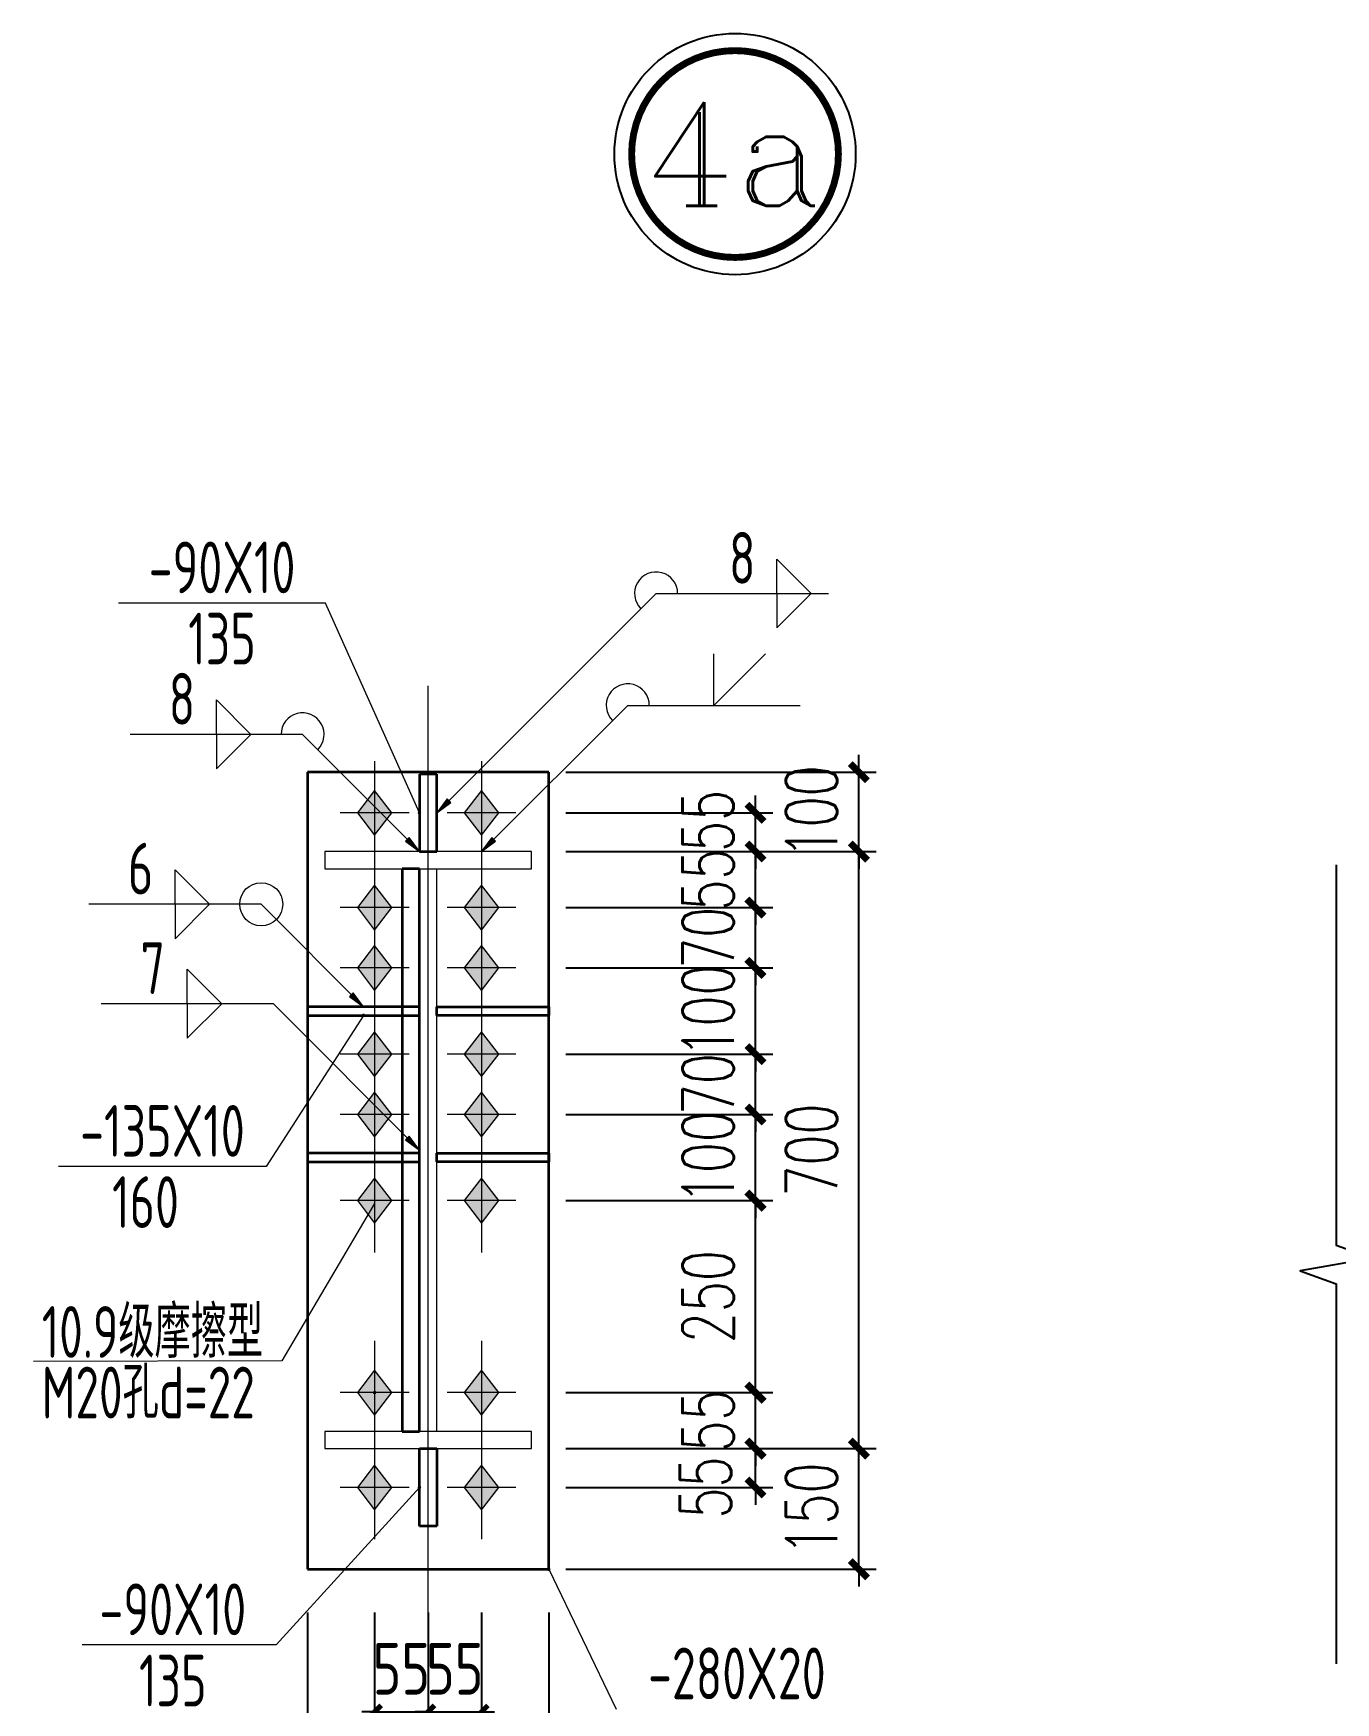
# Model space of a CAD drawing. Extents: x -89996 to 1006241, y -2176 to 440573.
# Drawn here: x 818751 to 826308, y 23819 to 33503 of the extents above; entities that cross this region are included whole.
import ezdxf
from ezdxf.enums import TextEntityAlignment as Align

# ---------------------------------------------------------------- set-up
doc = ezdxf.new("R2010")
doc.units = 0
doc.header["$LTSCALE"] = 1000
doc.header["$MEASUREMENT"] = 0
doc.linetypes.add('线型6', pattern=[8.75, 5, -1.25, 1.25, -1.25])
for name, color, linetype, lineweight in [('10', 9, 'Continuous', 18), ('20', 2, 'Continuous', 35), ('焊缝标注', 9, 'Continuous', 18), ('螺栓孔标注', 9, 'Continuous', 18), ('钢板标注', 9, 'Continuous', 18)]:
    doc.layers.add(name, color=color, linetype=linetype, lineweight=lineweight)
for name, color, linetype in [('AXIS', 3, 'Continuous'), ('GL', 150, 'Continuous'), ('TEXT', 7, 'Continuous'), ('THIN', 7, 'Continuous')]:
    doc.layers.add(name, color=color, linetype=linetype)
doc.styles.add('_TCH_DIM_T3', font='SIMPLEX', dxfattribs={"width": 0.705882, "bigfont": 'GBCBIG'})
doc.styles.add('COMPLEX', font='COMPLEX')
doc.styles.add('PkpmHz', font='Pkpmeng', dxfattribs={"width": 0.7, "bigfont": 'hztxt'})
doc.styles.add('TSSD_Dimension', font='Tssdeng.shx', dxfattribs={"width": 0.8, "bigfont": 'hztxt.shx'})
doc.styles.add('TSSD_Norm', font='tssdeng.shx', dxfattribs={"bigfont": 'hztxt.shx'})
doc.styles.add('TSSD_Num', font='Tssdeng.shx', dxfattribs={"width": 0.7, "bigfont": 'hztxt.shx'})
doc.dimstyles.new('TCH_100_5', dxfattribs={"dimtxt": 297.5, "dimasz": 100, "dimexe": 100, "dimexo": 100, "dimgap": 126.25, "dimtad": 1, "dimdec": 0, "dimlfac": 0.2, "dimzin": 0, "dimdsep": 46, "dimtxsty": '_TCH_DIM_T3', "dimblk": 'ARCHTICK', "dimcen": 0.09, "dimclrd": 126, "dimclre": 126, "dimclrt": 7, "dimazin": 2, "dimtfac": 1, "dimtdec": 0, "dimtix": 1, "dimtmove": 2, "dimatfit": 3, "dimfxl": 0, "dimtolj": 1, "dimtzin": 0, "dimarcsym": 0})
doc.dimstyles.new('TSSD_20_100', dxfattribs={"dimtxt": 300, "dimasz": 75, "dimexe": 100, "dimexo": 250, "dimgap": 100, "dimtad": 1, "dimdec": 0, "dimlfac": 0.2, "dimzin": 0, "dimdsep": 46, "dimtxsty": 'TSSD_Dimension', "dimblk": 'ARCHTICK', "dimcen": 0, "dimdle": 100, "dimclrt": 7, "dimadec": 0, "dimazin": 0, "dimtfac": 1, "dimtdec": 0, "dimtix": 1, "dimtmove": 2, "dimatfit": 3, "dimfxl": 0, "dimtolj": 1, "dimtzin": 0, "dimarcsym": 0})

# ---------------------------------------------------------------- blocks, each defined once
blk = doc.blocks.new('ts_idx2')
at = {"color": 0, "linetype": 'ByBlock', "lineweight": -2, "const_width": 0.0333}
blk.add_lwpolyline([(-0.5, 0, 1), (0.5, 0, 1)], format="xyb", close=True, dxfattribs=at)
at = {"color": 0, "linetype": 'ByBlock', "lineweight": -2}
blk.add_circle((0, 0), 0.5833, dxfattribs=at)
at = {"color": 0, "linetype": 'ByBlock', "lineweight": -2, "style": 'TSSD_Num', "width": 0.7}
blk.add_attdef('A', text='', height=0.5, dxfattribs=at).set_placement((0, 0), align=Align.MIDDLE_CENTER)
blk = doc.blocks.new('_ArchTick')
at = {"color": 0, "linetype": 'ByBlock', "const_width": 0.4}
blk.add_lwpolyline([(-0.5, -0.5), (0.5, 0.5)], dxfattribs=at)
blk = doc.blocks.new('*D1573')
at = {"layer": 'Defpoints', "color": 0, "transparency": 16777216}
for p in [(821741.1, 28981), (822941.1, 28981), (821741.1, 28756)]:
    blk.add_point(p, dxfattribs=at)
at = {"layer": 'GL', "color": 126, "lineweight": -2, "transparency": 16777216}
for p, q in [((822941.1, 28981), (822941.1, 29081)), ((821841.1, 28981), (823041.1, 28981)), ((822941.1, 28756), (822941.1, 28981)), ((821841.1, 28756), (823041.1, 28756)), ((822941.1, 28756), (822941.1, 28656))]:
    blk.add_line(p, q, dxfattribs=at)
at = {"layer": 'GL', "color": 126, "lineweight": -2, "transparency": 16777216, "xscale": 100, "yscale": 100, "zscale": 100}
for p, rotation in [((822941.1, 28981), 270), ((822941.1, 28756), 90)]:
    blk.add_blockref('_ArchTick', p, dxfattribs=dict(at, rotation=rotation))
at = {"layer": 'GL', "color": 7, "transparency": 16777216, "insert": (822665.6, 28934.5), "char_height": 297.5, "attachment_point": 5, "rotation": 90, "style": '_TCH_DIM_T3'}
blk.add_mtext('\\A1;55', dxfattribs=at)
blk = doc.blocks.new('*D1574')
at = {"layer": 'Defpoints', "color": 0, "transparency": 16777216}
for p in [(821741.1, 28756), (822941.1, 28756), (821741.1, 28431)]:
    blk.add_point(p, dxfattribs=at)
at = {"layer": 'GL', "color": 126, "lineweight": -2, "transparency": 16777216}
for p, q in [((822941.1, 28756), (822941.1, 28856)), ((821841.1, 28756), (823041.1, 28756)), ((822941.1, 28431), (822941.1, 28756)), ((821841.1, 28431), (823041.1, 28431)), ((822941.1, 28431), (822941.1, 28331))]:
    blk.add_line(p, q, dxfattribs=at)
at = {"layer": 'GL', "color": 126, "lineweight": -2, "transparency": 16777216, "xscale": 100, "yscale": 100, "zscale": 100}
for p, rotation in [((822941.1, 28756), 270), ((822941.1, 28431), 90)]:
    blk.add_blockref('_ArchTick', p, dxfattribs=dict(at, rotation=rotation))
at = {"layer": 'GL', "color": 7, "transparency": 16777216, "insert": (822666.1, 28593.5), "char_height": 297.5, "attachment_point": 5, "rotation": 90, "style": '_TCH_DIM_T3'}
blk.add_mtext('\\A1;55', dxfattribs=at)
blk = doc.blocks.new('*D1575')
at = {"layer": 'Defpoints', "color": 0, "transparency": 16777216}
for p in [(821741.1, 27231), (822941.1, 27231), (821741.1, 26731)]:
    blk.add_point(p, dxfattribs=at)
at = {"layer": 'GL', "color": 126, "lineweight": -2, "transparency": 16777216}
for p, q in [((822941.1, 27231), (822941.1, 27331)), ((821841.1, 27231), (823041.1, 27231)), ((822941.1, 26731), (822941.1, 27231)), ((821841.1, 26731), (823041.1, 26731)), ((822941.1, 26731), (822941.1, 26631))]:
    blk.add_line(p, q, dxfattribs=at)
at = {"layer": 'GL', "color": 126, "lineweight": -2, "transparency": 16777216, "xscale": 100, "yscale": 100, "zscale": 100}
for p, rotation in [((822941.1, 27231), 270), ((822941.1, 26731), 90)]:
    blk.add_blockref('_ArchTick', p, dxfattribs=dict(at, rotation=rotation))
at = {"layer": 'GL', "color": 7, "transparency": 16777216, "insert": (822666.1, 26981), "char_height": 297.5, "attachment_point": 5, "rotation": 90, "style": '_TCH_DIM_T3'}
blk.add_mtext('\\A1;100', dxfattribs=at)
blk = doc.blocks.new('*D1576')
at = {"layer": 'Defpoints', "color": 0, "transparency": 16777216}
for p in [(821741.1, 27581), (822941.1, 27581), (821741.1, 27231)]:
    blk.add_point(p, dxfattribs=at)
at = {"layer": 'GL', "color": 126, "lineweight": -2, "transparency": 16777216}
for p, q in [((822941.1, 27581), (822941.1, 27681)), ((821841.1, 27581), (823041.1, 27581)), ((822941.1, 27231), (822941.1, 27581)), ((821841.1, 27231), (823041.1, 27231)), ((822941.1, 27231), (822941.1, 27131))]:
    blk.add_line(p, q, dxfattribs=at)
at = {"layer": 'GL', "color": 126, "lineweight": -2, "transparency": 16777216, "xscale": 100, "yscale": 100, "zscale": 100}
for p, rotation in [((822941.1, 27581), 270), ((822941.1, 27231), 90)]:
    blk.add_blockref('_ArchTick', p, dxfattribs=dict(at, rotation=rotation))
at = {"layer": 'GL', "color": 7, "transparency": 16777216, "insert": (822666.1, 27406), "char_height": 297.5, "attachment_point": 5, "rotation": 90, "style": '_TCH_DIM_T3'}
blk.add_mtext('\\A1;70', dxfattribs=at)
blk = doc.blocks.new('*D1577')
at = {"layer": 'Defpoints', "color": 0, "transparency": 16777216}
for p in [(821741.1, 28081), (822941.1, 28081), (821741.1, 27581)]:
    blk.add_point(p, dxfattribs=at)
at = {"layer": 'GL', "color": 126, "lineweight": -2, "transparency": 16777216}
for p, q in [((822941.1, 28081), (822941.1, 28181)), ((821841.1, 28081), (823041.1, 28081)), ((822941.1, 27581), (822941.1, 28081)), ((821841.1, 27581), (823041.1, 27581)), ((822941.1, 27581), (822941.1, 27481))]:
    blk.add_line(p, q, dxfattribs=at)
at = {"layer": 'GL', "color": 126, "lineweight": -2, "transparency": 16777216, "xscale": 100, "yscale": 100, "zscale": 100}
for p, rotation in [((822941.1, 28081), 270), ((822941.1, 27581), 90)]:
    blk.add_blockref('_ArchTick', p, dxfattribs=dict(at, rotation=rotation))
at = {"layer": 'GL', "color": 7, "transparency": 16777216, "insert": (822666.1, 27831), "char_height": 297.5, "attachment_point": 5, "rotation": 90, "style": '_TCH_DIM_T3'}
blk.add_mtext('\\A1;100', dxfattribs=at)
blk = doc.blocks.new('*D1578')
at = {"layer": 'Defpoints', "color": 0, "transparency": 16777216}
for p in [(821741.1, 28431), (822941.1, 28431), (821741.1, 28081)]:
    blk.add_point(p, dxfattribs=at)
at = {"layer": 'GL', "color": 126, "lineweight": -2, "transparency": 16777216}
for p, q in [((822941.1, 28431), (822941.1, 28531)), ((821841.1, 28431), (823041.1, 28431)), ((822941.1, 28081), (822941.1, 28431)), ((821841.1, 28081), (823041.1, 28081)), ((822941.1, 28081), (822941.1, 27981))]:
    blk.add_line(p, q, dxfattribs=at)
at = {"layer": 'GL', "color": 126, "lineweight": -2, "transparency": 16777216, "xscale": 100, "yscale": 100, "zscale": 100}
for p, rotation in [((822941.1, 28431), 270), ((822941.1, 28081), 90)]:
    blk.add_blockref('_ArchTick', p, dxfattribs=dict(at, rotation=rotation))
at = {"layer": 'GL', "color": 7, "transparency": 16777216, "insert": (822666.1, 28256), "char_height": 297.5, "attachment_point": 5, "rotation": 90, "style": '_TCH_DIM_T3'}
blk.add_mtext('\\A1;70', dxfattribs=at)
blk = doc.blocks.new('*D1579')
at = {"layer": 'Defpoints', "color": 0, "transparency": 16777216}
for p in [(821741.1, 25292.1), (822941.1, 25292.1), (821741.1, 25067.1)]:
    blk.add_point(p, dxfattribs=at)
at = {"layer": 'GL', "color": 126, "lineweight": -2, "transparency": 16777216}
for p, q in [((822941.1, 25292.1), (822941.1, 25392.1)), ((821841.1, 25292.1), (823041.1, 25292.1)), ((822941.1, 25067.1), (822941.1, 25292.1)), ((821841.1, 25067.1), (823041.1, 25067.1)), ((822941.1, 25067.1), (822941.1, 24967.1))]:
    blk.add_line(p, q, dxfattribs=at)
at = {"layer": 'GL', "color": 126, "lineweight": -2, "transparency": 16777216, "xscale": 100, "yscale": 100, "zscale": 100}
for p, rotation in [((822941.1, 25292.1), 270), ((822941.1, 25067.1), 90)]:
    blk.add_blockref('_ArchTick', p, dxfattribs=dict(at, rotation=rotation))
at = {"layer": 'GL', "color": 7, "transparency": 16777216, "insert": (822651.7, 25067.1), "char_height": 297.5, "attachment_point": 5, "rotation": 90, "style": '_TCH_DIM_T3'}
blk.add_mtext('\\A1;55', dxfattribs=at)
blk = doc.blocks.new('*D1580')
at = {"layer": 'Defpoints', "color": 0, "transparency": 16777216}
for p in [(821741.1, 25617.1), (822941.1, 25617.1), (821741.1, 25292.1)]:
    blk.add_point(p, dxfattribs=at)
at = {"layer": 'GL', "color": 126, "lineweight": -2, "transparency": 16777216}
for p, q in [((822941.1, 25617.1), (822941.1, 25717.1)), ((821841.1, 25617.1), (823041.1, 25617.1)), ((822941.1, 25292.1), (822941.1, 25617.1)), ((821841.1, 25292.1), (823041.1, 25292.1)), ((822941.1, 25292.1), (822941.1, 25192.1))]:
    blk.add_line(p, q, dxfattribs=at)
at = {"layer": 'GL', "color": 126, "lineweight": -2, "transparency": 16777216, "xscale": 100, "yscale": 100, "zscale": 100}
for p, rotation in [((822941.1, 25617.1), 270), ((822941.1, 25292.1), 90)]:
    blk.add_blockref('_ArchTick', p, dxfattribs=dict(at, rotation=rotation))
at = {"layer": 'GL', "color": 7, "transparency": 16777216, "insert": (822666.1, 25454.6), "char_height": 297.5, "attachment_point": 5, "rotation": 90, "style": '_TCH_DIM_T3'}
blk.add_mtext('\\A1;55', dxfattribs=at)
blk = doc.blocks.new('*D1581')
at = {"layer": 'Defpoints', "color": 0, "transparency": 16777216}
for p in [(821741.1, 26731), (822941.1, 26731), (821741.1, 25617.1)]:
    blk.add_point(p, dxfattribs=at)
at = {"layer": 'GL', "color": 126, "lineweight": -2, "transparency": 16777216}
for p, q in [((821841.1, 26731), (823041.1, 26731)), ((822941.1, 25617.1), (822941.1, 26731)), ((821841.1, 25617.1), (823041.1, 25617.1))]:
    blk.add_line(p, q, dxfattribs=at)
at = {"layer": 'GL', "color": 126, "lineweight": -2, "transparency": 16777216, "xscale": 100, "yscale": 100, "zscale": 100}
for p, rotation in [((822941.1, 26731), 90), ((822941.1, 25617.1), 270)]:
    blk.add_blockref('_ArchTick', p, dxfattribs=dict(at, rotation=rotation))
at = {"layer": 'GL', "color": 7, "transparency": 16777216, "insert": (822666.1, 26174.1), "char_height": 297.5, "attachment_point": 5, "rotation": 90, "style": '_TCH_DIM_T3'}
blk.add_mtext('\\A1;250', dxfattribs=at)
blk = doc.blocks.new('*D1582')
at = {"layer": 'AXIS', "color": 0, "lineweight": -2, "transparency": 16777216}
for p, q in [((820731.1, 24342.1), (820731.1, 23665.2)), ((821041.1, 24342.1), (821041.1, 23665.2)), ((820731.1, 23765.2), (820656.1, 23765.2)), ((820731.1, 23765.2), (821041.1, 23765.2)), ((821041.1, 23765.2), (821116.1, 23765.2))]:
    blk.add_line(p, q, dxfattribs=at)
at = {"layer": 'Defpoints', "color": 0, "transparency": 16777216}
for p in [(820731.1, 24592.1), (821041.1, 24592.1), (821041.1, 23765.2)]:
    blk.add_point(p, dxfattribs=at)
at = {"layer": 'AXIS', "color": 0, "lineweight": -2, "transparency": 16777216, "xscale": 75, "yscale": 75, "zscale": 75}
blk.add_blockref('_ArchTick', (820731.1, 23765.2), dxfattribs=at)
at = {"layer": 'AXIS', "color": 0, "lineweight": -2, "transparency": 16777216, "xscale": 75, "yscale": 75, "zscale": 75, "rotation": 180}
blk.add_blockref('_ArchTick', (821041.1, 23765.2), dxfattribs=at)
at = {"layer": 'AXIS', "color": 7, "transparency": 16777216, "insert": (820886.1, 24015.2), "char_height": 300, "attachment_point": 5, "style": 'TSSD_Dimension'}
blk.add_mtext('\\A1;55', dxfattribs=at)
blk = doc.blocks.new('*D1583')
at = {"layer": 'AXIS', "color": 0, "lineweight": -2, "transparency": 16777216}
for p, q in [((821041.1, 24342.1), (821041.1, 23665.2)), ((821351.1, 24342.1), (821351.1, 23665.2)), ((821041.1, 23765.2), (820966.1, 23765.2)), ((821041.1, 23765.2), (821351.1, 23765.2)), ((821351.1, 23765.2), (821426.1, 23765.2))]:
    blk.add_line(p, q, dxfattribs=at)
at = {"layer": 'Defpoints', "color": 0, "transparency": 16777216}
for p in [(821041.1, 24592.1), (821351.1, 24592.1), (821351.1, 23765.2)]:
    blk.add_point(p, dxfattribs=at)
at = {"layer": 'AXIS', "color": 0, "lineweight": -2, "transparency": 16777216, "xscale": 75, "yscale": 75, "zscale": 75}
blk.add_blockref('_ArchTick', (821041.1, 23765.2), dxfattribs=at)
at = {"layer": 'AXIS', "color": 0, "lineweight": -2, "transparency": 16777216, "xscale": 75, "yscale": 75, "zscale": 75, "rotation": 180}
blk.add_blockref('_ArchTick', (821351.1, 23765.2), dxfattribs=at)
at = {"layer": 'AXIS', "color": 7, "transparency": 16777216, "insert": (821196.1, 24015.2), "char_height": 300, "attachment_point": 5, "style": 'TSSD_Dimension'}
blk.add_mtext('\\A1;55', dxfattribs=at)
blk = doc.blocks.new('*D1584')
at = {"layer": 'AXIS', "color": 0, "lineweight": -2, "transparency": 16777216}
for p, q in [((820341.1, 24342.1), (820341.1, 23065.2)), ((821041.1, 24342.1), (821041.1, 23065.2)), ((820241.1, 23165.2), (821141.1, 23165.2))]:
    blk.add_line(p, q, dxfattribs=at)
at = {"layer": 'Defpoints', "color": 0, "transparency": 16777216}
for p in [(820341.1, 24592.1), (821041.1, 24592.1), (821041.1, 23165.2)]:
    blk.add_point(p, dxfattribs=at)
at = {"layer": 'AXIS', "color": 0, "lineweight": -2, "transparency": 16777216, "xscale": 75, "yscale": 75, "zscale": 75, "rotation": 180}
blk.add_blockref('_ArchTick', (820341.1, 23165.2), dxfattribs=at)
at = {"layer": 'AXIS', "color": 0, "lineweight": -2, "transparency": 16777216, "xscale": 75, "yscale": 75, "zscale": 75}
blk.add_blockref('_ArchTick', (821041.1, 23165.2), dxfattribs=at)
at = {"layer": 'AXIS', "color": 7, "transparency": 16777216, "insert": (820691.1, 23415.2), "char_height": 300, "attachment_point": 5, "style": 'TSSD_Dimension'}
blk.add_mtext('\\A1;140', dxfattribs=at)
blk = doc.blocks.new('*D1585')
at = {"layer": 'AXIS', "color": 0, "lineweight": -2, "transparency": 16777216}
for p, q in [((821041.1, 24342.1), (821041.1, 23065.2)), ((821741.1, 24342.1), (821741.1, 23065.2)), ((820941.1, 23165.2), (821841.1, 23165.2))]:
    blk.add_line(p, q, dxfattribs=at)
at = {"layer": 'Defpoints', "color": 0, "transparency": 16777216}
for p in [(821041.1, 24592.1), (821741.1, 24592.1), (821741.1, 23165.2)]:
    blk.add_point(p, dxfattribs=at)
at = {"layer": 'AXIS', "color": 0, "lineweight": -2, "transparency": 16777216, "xscale": 75, "yscale": 75, "zscale": 75, "rotation": 180}
blk.add_blockref('_ArchTick', (821041.1, 23165.2), dxfattribs=at)
at = {"layer": 'AXIS', "color": 0, "lineweight": -2, "transparency": 16777216, "xscale": 75, "yscale": 75, "zscale": 75}
blk.add_blockref('_ArchTick', (821741.1, 23165.2), dxfattribs=at)
at = {"layer": 'AXIS', "color": 7, "transparency": 16777216, "insert": (821391.1, 23415.2), "char_height": 300, "attachment_point": 5, "style": 'TSSD_Dimension'}
blk.add_mtext('\\A1;140', dxfattribs=at)
blk = doc.blocks.new('*D1586')
at = {"layer": 'Defpoints', "color": 0, "transparency": 16777216}
for p in [(821741.1, 25292.1), (823541.1, 25292.1), (821741.1, 24592.1)]:
    blk.add_point(p, dxfattribs=at)
at = {"layer": 'GL', "color": 126, "lineweight": -2, "transparency": 16777216}
for p, q in [((823541.1, 25292.1), (823541.1, 25392.1)), ((821841.1, 25292.1), (823641.1, 25292.1)), ((823541.1, 24592.1), (823541.1, 25292.1)), ((821841.1, 24592.1), (823641.1, 24592.1)), ((823541.1, 24592.1), (823541.1, 24492.1))]:
    blk.add_line(p, q, dxfattribs=at)
at = {"layer": 'GL', "color": 126, "lineweight": -2, "transparency": 16777216, "xscale": 100, "yscale": 100, "zscale": 100}
for p, rotation in [((823541.1, 25292.1), 270), ((823541.1, 24592.1), 90)]:
    blk.add_blockref('_ArchTick', p, dxfattribs=dict(at, rotation=rotation))
at = {"layer": 'GL', "color": 7, "transparency": 16777216, "insert": (823266.1, 24942.1), "char_height": 297.5, "attachment_point": 5, "rotation": 90, "style": '_TCH_DIM_T3'}
blk.add_mtext('\\A1;150', dxfattribs=at)
blk = doc.blocks.new('*D1587')
at = {"layer": 'Defpoints', "color": 0, "transparency": 16777216}
for p in [(821741.1, 28756), (823541.1, 28756), (821741.1, 25292.1)]:
    blk.add_point(p, dxfattribs=at)
at = {"layer": 'GL', "color": 126, "lineweight": -2, "transparency": 16777216}
for p, q in [((821841.1, 28756), (823641.1, 28756)), ((823541.1, 25292.1), (823541.1, 28756)), ((821841.1, 25292.1), (823641.1, 25292.1))]:
    blk.add_line(p, q, dxfattribs=at)
at = {"layer": 'GL', "color": 126, "lineweight": -2, "transparency": 16777216, "xscale": 100, "yscale": 100, "zscale": 100}
for p, rotation in [((823541.1, 28756), 90), ((823541.1, 25292.1), 270)]:
    blk.add_blockref('_ArchTick', p, dxfattribs=dict(at, rotation=rotation))
at = {"layer": 'GL', "color": 7, "transparency": 16777216, "insert": (823266.1, 27024.1), "char_height": 297.5, "attachment_point": 5, "rotation": 90, "style": '_TCH_DIM_T3'}
blk.add_mtext('\\A1;700', dxfattribs=at)
blk = doc.blocks.new('*D1588')
at = {"layer": 'Defpoints', "color": 0, "transparency": 16777216}
for p in [(821741.1, 29217.1), (823541.1, 29217.1), (821741.1, 28756)]:
    blk.add_point(p, dxfattribs=at)
at = {"layer": 'GL', "color": 126, "lineweight": -2, "transparency": 16777216}
for p, q in [((823541.1, 29217.1), (823541.1, 29317.1)), ((821841.1, 29217.1), (823641.1, 29217.1)), ((823541.1, 28756), (823541.1, 29217.1)), ((821841.1, 28756), (823641.1, 28756)), ((823541.1, 28756), (823541.1, 28656))]:
    blk.add_line(p, q, dxfattribs=at)
at = {"layer": 'GL', "color": 126, "lineweight": -2, "transparency": 16777216, "xscale": 100, "yscale": 100, "zscale": 100}
for p, rotation in [((823541.1, 29217.1), 270), ((823541.1, 28756), 90)]:
    blk.add_blockref('_ArchTick', p, dxfattribs=dict(at, rotation=rotation))
at = {"layer": 'GL', "color": 7, "transparency": 16777216, "insert": (823266.1, 28986.6), "char_height": 297.5, "attachment_point": 5, "rotation": 90, "style": '_TCH_DIM_T3'}
blk.add_mtext('\\A1;100', dxfattribs=at)

msp = doc.modelspace()

# ---------------------------------------------------------------- hatches: boundary and pattern name
at = {"layer": '10'}
for points in [[(820731.09, 29110.99), (820631.09, 28980.99), (820731.09, 28850.99), (820831.09, 28980.99)], [(821351.09, 29110.99), (821251.09, 28980.99), (821351.09, 28850.99), (821451.09, 28980.99)], [(820731.09, 28560.99), (820631.09, 28430.99), (820731.09, 28300.99), (820831.09, 28430.99)], [(821351.09, 28560.99), (821251.09, 28430.99), (821351.09, 28300.99), (821451.09, 28430.99)], [(820731.09, 28210.99), (820631.09, 28080.99), (820731.09, 27950.99), (820831.09, 28080.99)], [(821351.09, 28210.99), (821251.09, 28080.99), (821351.09, 27950.99), (821451.09, 28080.99)], [(820731.09, 27710.99), (820631.09, 27580.99), (820731.09, 27450.99), (820831.09, 27580.99)], [(821351.09, 27710.99), (821251.09, 27580.99), (821351.09, 27450.99), (821451.09, 27580.99)], [(820731.09, 27360.99), (820631.09, 27230.99), (820731.09, 27100.99), (820831.09, 27230.99)], [(821351.09, 27360.99), (821251.09, 27230.99), (821351.09, 27100.99), (821451.09, 27230.99)], [(820731.09, 26860.99), (820631.09, 26730.99), (820731.09, 26600.99), (820831.09, 26730.99)], [(821351.09, 26860.99), (821251.09, 26730.99), (821351.09, 26600.99), (821451.09, 26730.99)], [(820731.09, 25747.12), (820631.09, 25617.12), (820731.09, 25487.12), (820831.09, 25617.12)], [(821351.09, 25747.12), (821251.09, 25617.12), (821351.09, 25487.12), (821451.09, 25617.12)], [(820731.09, 25197.12), (820631.09, 25067.12), (820731.09, 24937.12), (820831.09, 25067.12)], [(821351.09, 25197.12), (821251.09, 25067.12), (821351.09, 24937.12), (821451.09, 25067.12)]]:
    msp.add_hatch(color=1, dxfattribs=at).paths.add_polyline_path(points)
at = {"layer": '焊缝标注'}
for points in [[(821091.09, 28980.99), (821172.43, 29041.06), (821151.23, 29062.28)], [(820991.09, 28755.99), (820931.08, 28837.37), (820909.84, 28816.19)], [(821351.09, 28755.99), (821432.43, 28816.06), (821411.23, 28837.28)], [(820666.09, 27855.99), (820606.08, 27937.37), (820584.84, 27916.19)], [(820991.09, 27024.05), (820931.08, 27105.44), (820909.84, 27084.25)]]:
    msp.add_hatch(color=256, dxfattribs=at).paths.add_polyline_path(points)

# ---------------------------------------------------------------- linework, layer by layer
at = {"layer": '10', "linetype": '线型6', "lineweight": 18, "ltscale": 100}
msp.add_line((821041.09, 24092.12), (821041.09, 29717.12), dxfattribs=at)
at = {"layer": '10', "color": 9, "lineweight": 18, "ltscale": 100}
for p, q in [((820731.09, 29280.99), (820731.09, 28680.99)), ((821351.09, 29280.99), (821351.09, 28680.99)), ((820931.09, 28980.99), (820531.09, 28980.99)), ((821551.09, 28980.99), (821151.09, 28980.99)), ((820731.09, 28730.99), (820731.09, 28130.99)), ((821351.09, 28730.99), (821351.09, 28130.99)), ((820931.09, 28430.99), (820531.09, 28430.99)), ((820731.09, 28380.99), (820731.09, 27780.99)), ((821551.09, 28430.99), (821151.09, 28430.99)), ((821351.09, 28380.99), (821351.09, 27780.99)), ((820931.09, 28080.99), (820531.09, 28080.99)), ((821551.09, 28080.99), (821151.09, 28080.99)), ((820731.09, 27880.99), (820731.09, 27280.99)), ((821351.09, 27880.99), (821351.09, 27280.99)), ((820931.09, 27580.99), (820531.09, 27580.99)), ((820731.09, 27530.99), (820731.09, 26930.99)), ((821551.09, 27580.99), (821151.09, 27580.99)), ((821351.09, 27530.99), (821351.09, 26930.99)), ((820931.09, 27230.99), (820531.09, 27230.99)), ((821551.09, 27230.99), (821151.09, 27230.99)), ((820731.09, 27030.99), (820731.09, 26430.99)), ((821351.09, 27030.99), (821351.09, 26430.99)), ((820931.09, 26730.99), (820531.09, 26730.99)), ((821551.09, 26730.99), (821151.09, 26730.99)), ((820731.09, 25917.12), (820731.09, 25317.12)), ((821351.09, 25917.12), (821351.09, 25317.12)), ((820931.09, 25617.12), (820531.09, 25617.12)), ((821551.09, 25617.12), (821151.09, 25617.12)), ((820731.09, 25367.12), (820731.09, 24767.12)), ((821351.09, 25367.12), (821351.09, 24767.12)), ((820931.09, 25067.12), (820531.09, 25067.12)), ((821551.09, 25067.12), (821151.09, 25067.12))]:
    msp.add_line(p, q, dxfattribs=at)
at = {"layer": '10', "color": 3, "ltscale": 100}
for p, q in [((821641.09, 28755.99), (820441.09, 28755.99)), ((820441.09, 28755.99), (820441.09, 28655.99)), ((821641.09, 28655.99), (821641.09, 28755.99)), ((820441.09, 28655.99), (821641.09, 28655.99)), ((820991.09, 25392.12), (820991.09, 28655.99)), ((821091.09, 25392.12), (821091.09, 28655.99)), ((821641.09, 25392.12), (820441.09, 25392.12)), ((820441.09, 25392.12), (820441.09, 25292.12)), ((821641.09, 25292.12), (821641.09, 25392.12)), ((820441.09, 25292.12), (821641.09, 25292.12))]:
    msp.add_line(p, q, dxfattribs=at)
at = {"layer": '10', "color": 1, "linetype": 'Continuous'}
for points in [[(820731.09, 29110.99), (820631.09, 28980.99), (820731.09, 28850.99), (820831.09, 28980.99)], [(821351.09, 29110.99), (821251.09, 28980.99), (821351.09, 28850.99), (821451.09, 28980.99)], [(820731.09, 28560.99), (820631.09, 28430.99), (820731.09, 28300.99), (820831.09, 28430.99)], [(821351.09, 28560.99), (821251.09, 28430.99), (821351.09, 28300.99), (821451.09, 28430.99)], [(820731.09, 28210.99), (820631.09, 28080.99), (820731.09, 27950.99), (820831.09, 28080.99)], [(821351.09, 28210.99), (821251.09, 28080.99), (821351.09, 27950.99), (821451.09, 28080.99)], [(820731.09, 27710.99), (820631.09, 27580.99), (820731.09, 27450.99), (820831.09, 27580.99)], [(821351.09, 27710.99), (821251.09, 27580.99), (821351.09, 27450.99), (821451.09, 27580.99)], [(820731.09, 27360.99), (820631.09, 27230.99), (820731.09, 27100.99), (820831.09, 27230.99)], [(821351.09, 27360.99), (821251.09, 27230.99), (821351.09, 27100.99), (821451.09, 27230.99)], [(820731.09, 26860.99), (820631.09, 26730.99), (820731.09, 26600.99), (820831.09, 26730.99)], [(821351.09, 26860.99), (821251.09, 26730.99), (821351.09, 26600.99), (821451.09, 26730.99)], [(820731.09, 25747.12), (820631.09, 25617.12), (820731.09, 25487.12), (820831.09, 25617.12)], [(821351.09, 25747.12), (821251.09, 25617.12), (821351.09, 25487.12), (821451.09, 25617.12)], [(820731.09, 25197.12), (820631.09, 25067.12), (820731.09, 24937.12), (820831.09, 25067.12)], [(821351.09, 25197.12), (821251.09, 25067.12), (821351.09, 24937.12), (821451.09, 25067.12)]]:
    msp.add_lwpolyline(points, close=True, dxfattribs=at)
at = {"layer": '20', "ltscale": 100}
for p, q in [((821741.09, 29217.12), (820341.09, 29217.12)), ((820341.09, 29217.12), (820341.09, 24592.12)), ((821091.09, 29205.99), (820991.09, 29205.99)), ((820991.09, 29205.99), (820991.09, 28755.99)), ((821091.09, 28755.99), (821091.09, 29205.99)), ((821741.09, 24592.12), (821741.09, 29217.12)), ((820991.09, 28755.99), (821091.09, 28755.99)), ((820991.09, 28655.99), (820891.09, 28655.99)), ((820891.09, 28655.99), (820891.09, 25392.12)), ((820991.09, 25392.12), (820991.09, 28655.99)), ((820991.09, 27855.99), (820341.09, 27855.99)), ((820341.09, 27855.99), (820341.09, 27805.99)), ((820341.09, 27805.99), (820991.09, 27805.99)), ((820991.09, 27805.99), (820991.09, 27855.99)), ((821091.09, 27855.99), (821741.09, 27855.99)), ((821091.09, 27805.99), (821091.09, 27855.99)), ((821741.09, 27805.99), (821091.09, 27805.99)), ((821741.09, 27855.99), (821741.09, 27805.99)), ((820991.09, 27005.99), (820341.09, 27005.99)), ((820341.09, 27005.99), (820341.09, 26955.99)), ((820341.09, 26955.99), (820991.09, 26955.99)), ((820991.09, 26955.99), (820991.09, 27005.99)), ((821091.09, 27005.99), (821741.09, 27005.99)), ((821091.09, 26955.99), (821091.09, 27005.99)), ((821741.09, 26955.99), (821091.09, 26955.99)), ((821741.09, 27005.99), (821741.09, 26955.99)), ((820891.09, 25392.12), (820991.09, 25392.12)), ((820991.09, 25292.12), (821091.09, 25292.12)), ((820991.09, 24842.12), (820991.09, 25292.12)), ((821091.09, 25292.12), (821091.09, 24842.12)), ((821091.09, 24842.12), (820991.09, 24842.12)), ((820341.09, 24592.12), (821741.09, 24592.12))]:
    msp.add_line(p, q, dxfattribs=at)
at = {"layer": 'GL'}
msp.add_lwpolyline([(826311.38, 28678.59), (826311.38, 26473.32), (826521.38, 26396.88), (826101.38, 26322.82), (826311.38, 26248.32), (826311.38, 24043.04)], dxfattribs=at)
at = {"layer": '焊缝标注', "ltscale": 100}
for p, q in [((823064.39, 30453.27), (823264.39, 30253.27)), ((823064.39, 30253.27), (823064.39, 30453.27)), ((821091.09, 28980.99), (822364.39, 30253.27)), ((822364.39, 30253.27), (823364.39, 30253.27)), ((823064.39, 30053.27), (823264.39, 30253.27)), ((823064.39, 30253.27), (823064.39, 30053.27)), ((822699.96, 29604.18), (822699.96, 29904.18)), ((822699.96, 29604.18), (822999.96, 29904.18)), ((820013.08, 29435.62), (819813.08, 29635.62)), ((819813.08, 29435.62), (819813.08, 29635.62)), ((821351.09, 28755.99), (822199.96, 29604.18)), ((822199.96, 29604.18), (823199.96, 29604.18)), ((820313.08, 29435.62), (819313.08, 29435.62)), ((820013.08, 29435.62), (819813.08, 29235.62)), ((819813.08, 29435.62), (819813.08, 29235.62)), ((820991.09, 28755.99), (820313.08, 29435.62)), ((819772.83, 28450.66), (819572.83, 28650.66)), ((819572.83, 28450.66), (819572.83, 28650.66)), ((820072.83, 28450.66), (819072.83, 28450.66)), ((819772.83, 28450.66), (819572.83, 28250.66)), ((819572.83, 28450.66), (819572.83, 28250.66)), ((820666.09, 27855.99), (820072.83, 28450.66)), ((819843.58, 27873.59), (819643.58, 28073.59)), ((819643.58, 27873.59), (819643.58, 28073.59)), ((820143.58, 27873.59), (819143.58, 27873.59)), ((819843.58, 27873.59), (819643.58, 27673.59)), ((819643.58, 27873.59), (819643.58, 27673.59)), ((820991.09, 27024.05), (820143.58, 27873.59))]:
    msp.add_line(p, q, dxfattribs=at)
at = {"layer": '焊缝标注', "linetype": 'Continuous'}
for points in [[(821091.09, 28980.99), (821172.43, 29041.06), (821151.23, 29062.28)], [(820991.09, 28755.99), (820931.08, 28837.37), (820909.84, 28816.19)], [(821351.09, 28755.99), (821432.43, 28816.06), (821411.23, 28837.28)], [(820666.09, 27855.99), (820606.08, 27937.37), (820584.84, 27916.19)], [(820991.09, 27024.05), (820931.08, 27105.44), (820909.84, 27084.25)]]:
    msp.add_lwpolyline(points, close=True, dxfattribs=at)
at = {"layer": '焊缝标注', "ltscale": 100}
msp.add_circle((820072.83, 28450.66), 125, dxfattribs=at)
for centre, start, end in [((822364.39, 30253.27), 0, 224.977188), ((822199.96, 29604.18), 0, 224.977188), ((820313.08, 29435.62), 314.931549, 180)]:
    msp.add_arc(centre, 125, start, end, dxfattribs=at)
at = {"layer": '螺栓孔标注', "ltscale": 100, "const_width": 10}
msp.add_lwpolyline([(820736.09, 25617.12, 1), (820726.09, 25617.12, 1)], format="xyb", close=True, dxfattribs=at)
at = {"layer": '钢板标注', "ltscale": 100}
for p, q in [((820445.59, 30198.18), (819245.59, 30198.18)), ((820991.09, 28980.99), (820445.59, 30198.18)), ((820666.09, 27805.99), (820101.61, 26929.1)), ((820101.61, 26929.1), (818895.63, 26929.1)), ((820731.09, 26714.84), (820193.45, 25801.11)), ((820193.45, 25801.11), (818750.69, 25798.08)), ((820991.09, 25067.12), (820159.9, 24153.39)), ((821741.09, 24592.12), (822133.23, 23781.55)), ((820159.9, 24153.39), (819033.67, 24153.39))]:
    msp.add_line(p, q, dxfattribs=at)
at = {"layer": '钢板标注', "ltscale": 100, "const_width": 10}
for points in [[(820996.09, 28980.99, 1), (820986.09, 28980.99, 1)], [(820671.09, 27805.99, 1), (820661.09, 27805.99, 1)], [(820996.09, 25067.12, 1), (820986.09, 25067.12, 1)], [(821746.09, 24592.12, 1), (821736.09, 24592.12, 1)]]:
    msp.add_lwpolyline(points, format="xyb", close=True, dxfattribs=at)

# ---------------------------------------------------------------- block references
at = {"layer": 'AXIS'}
ref = msp.add_blockref('ts_idx2', (822822.46, 32802.86), dxfattribs=dict(at, xscale=1200, yscale=1200, zscale=1200))
ref.add_attrib('9', '4a', dxfattribs={"layer": 'THIN', "height": 600, "style": 'COMPLEX'}).set_placement((822822.46, 32802.86), align=Align.MIDDLE_CENTER)

# ---------------------------------------------------------------- texts
at = {"layer": 'TEXT', "style": 'TSSD_Norm', "width": 0.7}
for s, p in [('10.9级摩擦型 ', (818799.84, 25819.19)), ('M20孔d=22 ', (818799.17, 25467.65))]:
    msp.add_text(s, height=300, dxfattribs=at).set_placement(p)
at = {"layer": '焊缝标注', "style": 'PkpmHz', "width": 0.71}
for s, p in [('8', (822864.39, 30309.88)), ('8', (819613.08, 29492.23)), ('6', (819372.83, 28507.28)), ('7', (819443.58, 27930.21))]:
    msp.add_text(s, height=300, dxfattribs=at).set_placement(p, align=Align.CENTER)
at = {"layer": '钢板标注', "style": 'PkpmHz', "width": 0.71}
for s, p in [('-90X10', (819845.59, 30254.79)), ('-135X10', (819500.02, 26985.71)), ('-90X10', (819559.9, 24210)), ('-280X20', (822833.23, 23838.16))]:
    msp.add_text(s, height=300, dxfattribs=at).set_placement(p, align=Align.CENTER)
for s, p in [('135', (819845.59, 30141.57)), ('160', (819401.61, 26872.48)), ('135', (819559.9, 24096.78))]:
    msp.add_text(s, height=300, dxfattribs=at).set_placement(p, align=Align.TOP_CENTER)

# ---------------------------------------------------------------- dimensions: what is measured, and where the dimension line sits
at = {"layer": 'AXIS'}
for base, p1, p2, text, picture, middle in [((821041.09, 23165.16), (820341.09, 24592.12), (821041.09, 24592.12), '140', '*D1584', (820691.09, 23415.16)), ((821041.09, 23765.16), (820731.09, 24592.12), (821041.09, 24592.12), '55', '*D1582', (820886.09, 24015.16)), ((821741.09, 23165.16), (821041.09, 24592.12), (821741.09, 24592.12), '140', '*D1585', (821391.09, 23415.16)), ((821351.09, 23765.16), (821041.09, 24592.12), (821351.09, 24592.12), '55', '*D1583', (821196.09, 24015.16))]:
    dim = msp.add_linear_dim(base=base, p1=p1, p2=p2, text=text, dimstyle='TSSD_20_100', dxfattribs=at)
    dim.commit()
    dim.dimension.update_dxf_attribs({"geometry": picture, "text_midpoint": middle})
at = {"layer": 'GL'}
for base, p1, p2, text, picture, middle in [((823541.09, 29217.12), (821741.09, 28755.99), (821741.09, 29217.12), '100', '*D1588', (823266.09, 28986.55)), ((822941.09, 28755.99), (821741.09, 28430.99), (821741.09, 28755.99), '55', '*D1574', (822666.09, 28593.49)), ((823541.09, 28755.99), (821741.09, 25292.12), (821741.09, 28755.99), '700', '*D1587', (823266.09, 27024.05)), ((822941.09, 28430.99), (821741.09, 28080.99), (821741.09, 28430.99), '70', '*D1578', (822666.09, 28255.99)), ((822941.09, 28080.99), (821741.09, 27580.99), (821741.09, 28080.99), '100', '*D1577', (822666.09, 27830.99)), ((822941.09, 27580.99), (821741.09, 27230.99), (821741.09, 27580.99), '70', '*D1576', (822666.09, 27405.99)), ((822941.09, 27230.99), (821741.09, 26730.99), (821741.09, 27230.99), '100', '*D1575', (822666.09, 26980.99)), ((822941.09, 26730.99), (821741.09, 25617.12), (821741.09, 26730.99), '250', '*D1581', (822666.09, 26174.05)), ((822941.09, 25617.12), (821741.09, 25292.12), (821741.09, 25617.12), '55', '*D1580', (822666.09, 25454.62)), ((823541.09, 25292.12), (821741.09, 24592.12), (821741.09, 25292.12), '150', '*D1586', (823266.09, 24942.12))]:
    dim = msp.add_linear_dim(base=base, p1=p1, p2=p2, angle=90, text=text, dimstyle='TCH_100_5', dxfattribs=at)
    dim.commit()
    dim.dimension.update_dxf_attribs({"geometry": picture, "text_midpoint": middle})
for base, p1, p2, picture, middle in [((822941.09, 28980.99), (821741.09, 28755.99), (821741.09, 28980.99), '*D1573', (822665.56, 28934.45)), ((822941.09, 25292.12), (821741.09, 25067.12), (821741.09, 25292.12), '*D1579', (822651.67, 25067.12))]:
    dim = msp.add_linear_dim(base=base, p1=p1, p2=p2, angle=90, text='55', dimstyle='TCH_100_5', dxfattribs=at)
    dim.commit()
    dim.dimension.update_dxf_attribs({"geometry": picture, "text_midpoint": middle, "dimtype": 128})

doc.saveas('drawing.dxf')
